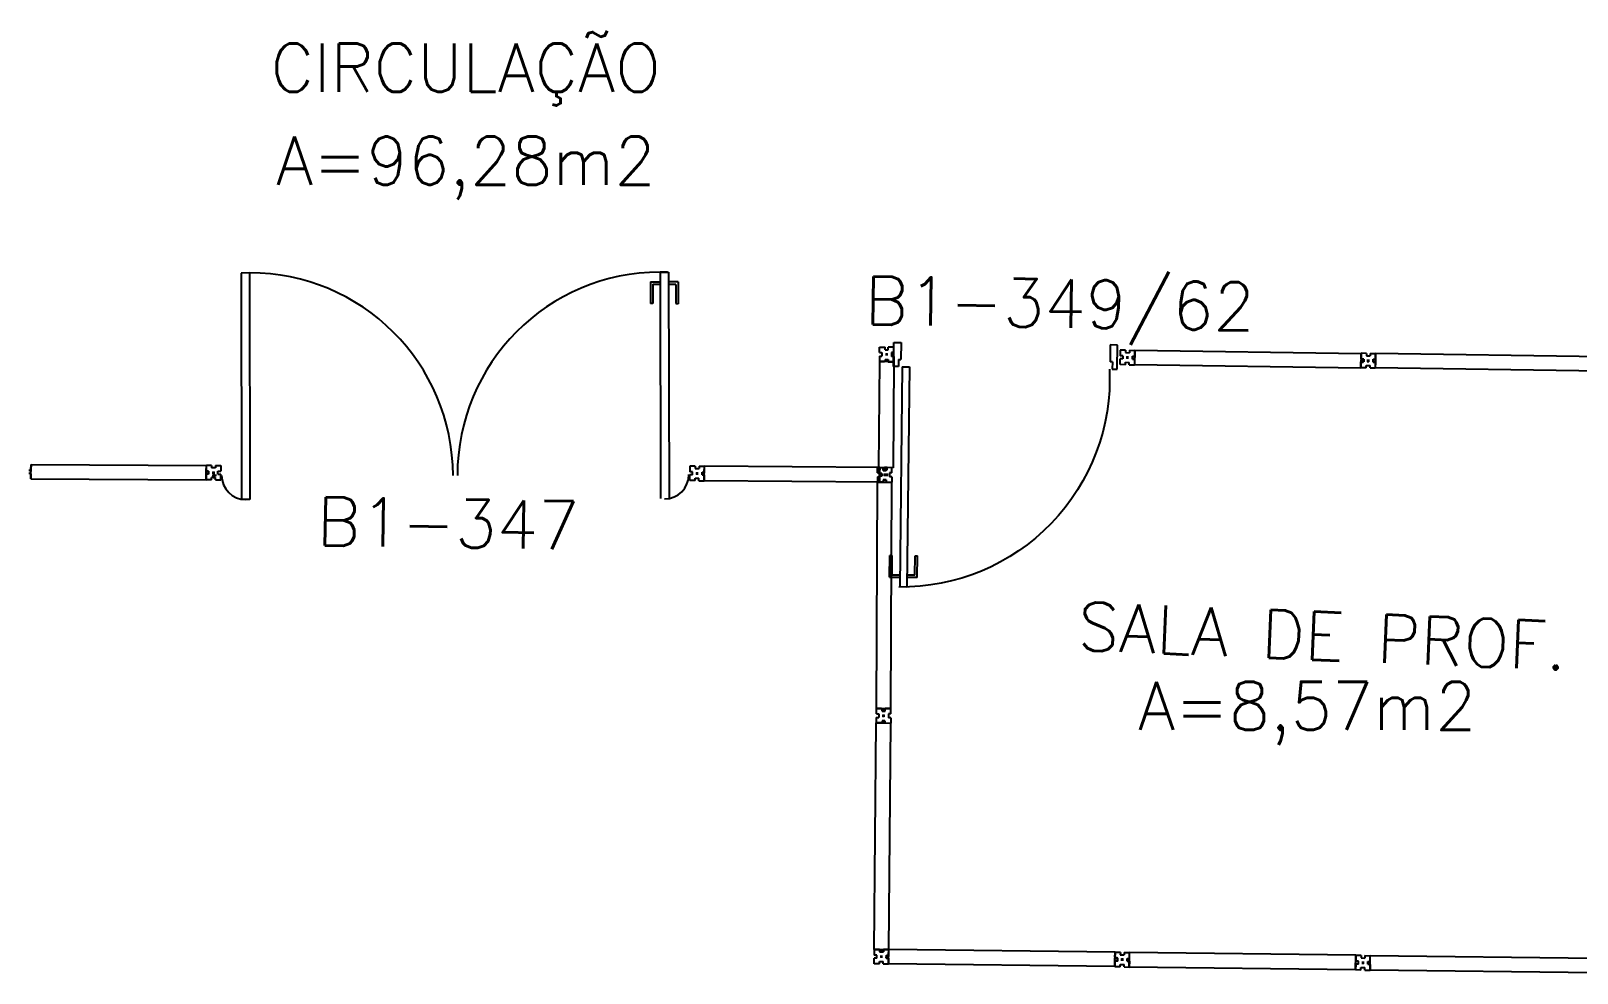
# Model space of a CAD drawing. Extents: x 26 to 324, y 73 to 188.
# Drawn here: x 180.24 to 186.66, y 167.13 to 171.04 of the extents above; entities that cross this region are included whole.
import ezdxf

# ---------------------------------------------------------------- set-up
doc = ezdxf.new("R2010")
doc.units = 0
doc.header["$LTSCALE"] = 0.01
doc.header["$MEASUREMENT"] = 0
doc.layers.get('0').update_dxf_attribs({"linetype": 'CONTINUOUS'})
for name, color, linetype in [('DIV', 2, 'CONTINUOUS'), ('TEXTO', 2, 'CONTINUOUS'), ('TEXTO-ENDEREÇO', 2, 'CONTINUOUS'), ('ÁREA', 2, 'CONTINUOUS')]:
    doc.layers.add(name, color=color, linetype=linetype)
doc.styles.add('UNB-100', font='simplex.shx', dxfattribs={"height": 0.2})
doc.styles.add('UNB-100-1', font='simplex.shx', dxfattribs={"height": 0.2})

# ---------------------------------------------------------------- blocks, each defined once
blk = doc.blocks.new('DIVMT-SLC')
for p, q in [((-0.03, 0.03), (-0.03, 0.006)), ((-0.008, 0.03), (-0.03, 0.03)), ((-0.0185, 0.006), (-0.03, 0.006)), ((-0.0185, -0.006), (-0.0185, 0.006)), ((-0.008, 0.03), (-0.008, 0.02)), ((-0.008, 0.02), (0.008, 0.02)), ((-0.0051, 0), (0.0051, 0)), ((0.0051, 0), (-0.0051, 0)), ((-0.0051, 0), (0.0051, 0)), ((0, -0.0051), (0, 0.0051)), ((0, 0.0051), (0, -0.0051)), ((0.008, 0.03), (0.008, 0.02)), ((0.008, 0.03), (0.03, 0.03)), ((0.0205, 0.006), (0.03, 0.006)), ((0.0205, -0.006), (0.0205, 0.006)), ((0.0205, 0.006), (0.0205, -0.006)), ((0.0205, 0.006), (0.03, 0.006)), ((0.97, 0.03), (0.03, 0.03)), ((0.03, 0.006), (0.03, 0.03)), ((0.03, -0.03), (0.03, 0.03)), ((0.03, -0.005), (0.03, 0.005)), ((0.97, -0.03), (0.97, 0.03)), ((0.97, 0.03), (0.97, 0.009)), ((0.97, 0.009), (0.97, 0.027)), ((0.9795, 0.006), (0.97, 0.006)), ((0.97, -0.005), (0.97, 0.005)), ((0.9795, 0.006), (0.9795, -0.006)), ((1.0051, 0), (0.9949, 0)), ((1, 0.0051), (1, -0.0051)), ((-0.0185, -0.006), (-0.03, -0.006)), ((-0.03, -0.03), (-0.03, -0.006)), ((-0.008, -0.03), (-0.03, -0.03)), ((-0.008, -0.03), (-0.008, -0.02)), ((-0.008, -0.02), (0.008, -0.02)), ((0.008, -0.03), (0.008, -0.02)), ((0.008, -0.03), (0.03, -0.03)), ((0.0205, -0.006), (0.03, -0.006)), ((0.0205, -0.006), (0.03, -0.006)), ((0.03, -0.006), (0.03, -0.03)), ((0.97, -0.03), (0.03, -0.03)), ((0.9795, -0.006), (0.97, -0.006)), ((0.97, -0.009), (0.97, -0.027))]:
    blk.add_line(p, q)
blk = doc.blocks.new('PDV2E-SLC')
at = {"layer": 'DIV'}
for p, q in [((0.0654, 0.0505), (0.0654, 0.9647)), ((0.0954, 0.9647), (0.0654, 0.9647)), ((0.0954, 0.0505), (0.0954, 0.9647)), ((0.0494, 0.05), (0.0293, 0.05)), ((0.0293, 0.05), (0.0293, 0.0347)), ((0.0293, 0.035), (0.0293, -0.035)), ((0.0494, 0.0199), (0.0494, 0.05)), ((0.0494, 0.0199), (0.0593, 0.0199)), ((0.0593, -0.05), (0.0593, 0.0199)), ((0.0654, 0.0505), (0.0954, 0.0505)), ((0.9279, -0.05), (0.9279, 0.0199)), ((0.9378, 0.0199), (0.9279, 0.0199)), ((0.9378, 0.05), (0.9579, 0.05)), ((0.9378, 0.0199), (0.9378, 0.05)), ((0.9579, 0.05), (0.9579, 0.0347)), ((0.9579, 0.035), (0.9579, -0.035)), ((0.0293, -0.035), (0.0293, -0.05)), ((0.0293, -0.05), (0.0593, -0.05)), ((0.9579, -0.05), (0.9279, -0.05)), ((0.9579, -0.035), (0.9579, -0.05))]:
    blk.add_line(p, q, dxfattribs=at)
at = {"layer": 'DIV', "color": 1}
for p, q in [((0.0229, 0.9247), (0.0629, 0.9247)), ((0.0229, 0.9247), (0.0229, 0.8347)), ((0.0329, 0.9147), (0.0629, 0.9147)), ((0.0329, 0.9147), (0.0329, 0.8347)), ((0.1375, 0.9247), (0.0975, 0.9247)), ((0.1275, 0.9147), (0.0975, 0.9147)), ((0.1275, 0.9147), (0.1275, 0.8347)), ((0.1375, 0.9247), (0.1375, 0.8347)), ((0.0329, 0.8347), (0.023, 0.8347)), ((0.1275, 0.8347), (0.1374, 0.8347))]:
    blk.add_line(p, q, dxfattribs=at)
blk.add_arc((0.0622, 0.1001), 0.8651, 356.67855, 90, dxfattribs=at)
blk = doc.blocks.new('MDIVMT-SLC')
for p, q in [((-0.03, 0.03), (-0.03, 0.006)), ((-0.008, 0.03), (-0.03, 0.03)), ((-0.0185, 0.006), (-0.03, 0.006)), ((-0.0185, -0.006), (-0.0185, 0.006)), ((-0.008, 0.03), (-0.008, 0.02)), ((-0.008, 0.02), (0.008, 0.02)), ((-0.0051, 0), (0.0051, 0)), ((-0.0051, 0), (0.0051, 0)), ((0, -0.0051), (0, 0.0051)), ((0, -0.0051), (0, 0.0051)), ((0.008, 0.03), (0.008, 0.02)), ((0.008, 0.03), (0.03, 0.03)), ((0.0205, 0.006), (0.03, 0.006)), ((0.0205, -0.006), (0.0205, 0.006)), ((0.0205, 0.006), (0.03, 0.006)), ((0.0205, -0.006), (0.0205, 0.006)), ((0.03, 0.03), (0.03, -0.03)), ((0.03, 0.03), (0.47, 0.03)), ((0.03, 0.006), (0.03, 0.03)), ((0.03, 0.009), (0.03, 0.027)), ((0.03, 0.005), (0.03, -0.005)), ((0.47, 0.03), (0.47, -0.03)), ((0.4795, 0.006), (0.47, 0.006)), ((0.47, 0.005), (0.47, -0.005)), ((0.4795, -0.006), (0.4795, 0.006)), ((0.4949, 0), (0.5051, 0)), ((0.5051, 0), (0.4949, 0)), ((0.5, -0.0051), (0.5, 0.0051)), ((-0.0185, -0.006), (-0.03, -0.006)), ((-0.03, -0.03), (-0.03, -0.006)), ((-0.008, -0.03), (-0.03, -0.03)), ((-0.008, -0.03), (-0.008, -0.02)), ((-0.008, -0.02), (0.008, -0.02)), ((0.008, -0.03), (0.008, -0.02)), ((0.008, -0.03), (0.03, -0.03)), ((0.0205, -0.006), (0.03, -0.006)), ((0.0205, -0.006), (0.03, -0.006)), ((0.03, -0.006), (0.03, -0.03)), ((0.03, -0.03), (0.03, -0.009)), ((0.03, -0.009), (0.03, -0.027)), ((0.03, -0.03), (0.47, -0.03)), ((0.4795, -0.006), (0.47, -0.006))]:
    blk.add_line(p, q)
blk = doc.blocks.new('PDVDP-SLC')
for p, q in [((0.1125, 0.84), (0.1125, -0.1)), ((0.1475, 0.84), (0.1125, 0.84)), ((0.1475, 0.84), (0.1475, -0.1)), ((1.8533, 0.84), (1.8883, 0.84)), ((1.8533, 0.84), (1.8533, -0.1)), ((1.8883, 0.84), (1.8883, -0.1)), ((0.0089, 0), (-0.0089, 0)), ((0, -0.0125), (0, 0.0101)), ((0.1475, -0.1), (0.1125, -0.1))]:
    blk.add_line(p, q)
for centre, radius, start, end in [((0.1481, -0.0025), 0.8432, 0, 90), ((1.8527, -0.0025), 0.8432, 90, 180), ((0.1308, 0), 0.1008, 180, 270), ((1.8699, 0), 0.1008, 270, 0)]:
    blk.add_arc(centre, radius, start, end)

msp = doc.modelspace()

# ---------------------------------------------------------------- linework, layer by layer
at = {"layer": 'DIV'}
for p, q in [((182.882, 170.0345), (182.852, 170.0347)), ((182.8122, 169.995), (182.8114, 169.9051)), ((182.8122, 169.995), (182.8522, 169.9947)), ((182.8221, 169.985), (182.8214, 169.905)), ((182.8221, 169.985), (182.8521, 169.9847)), ((182.9172, 169.9842), (182.8871, 169.9844)), ((182.9272, 169.9941), (182.8872, 169.9944)), ((182.9172, 169.9842), (182.9165, 169.9042)), ((182.9272, 169.9941), (182.9265, 169.9041)), ((182.8214, 169.905), (182.8116, 169.905)), ((182.9165, 169.9042), (182.9264, 169.9041)), ((183.8219, 169.6631), (183.8226, 169.7231)), ((183.7871, 169.6935), (183.7973, 169.6933)), ((183.7973, 169.6933), (183.7871, 169.6935)), ((183.7923, 169.6985), (183.7922, 169.6883)), ((183.8128, 169.6992), (183.8127, 169.6872)), ((183.8127, 169.6872), (183.8222, 169.6871)), ((183.8128, 169.6992), (183.8223, 169.6991)), ((183.8222, 169.6881), (183.8223, 169.6981)), ((180.2295, 169.2006), (180.239, 169.2005)), ((180.2296, 169.2126), (180.2391, 169.2125)), ((180.2389, 169.1765), (180.2392, 169.2365)), ((180.239, 169.1975), (180.2389, 169.1795)), ((180.239, 169.2015), (180.2391, 169.2115)), ((180.2392, 169.2365), (180.2391, 169.2155)), ((180.2391, 169.2155), (180.2392, 169.2335)), ((180.2392, 169.2365), (180.9673, 169.2328)), ((180.967, 169.1728), (180.9673, 169.2328)), ((180.9671, 169.1968), (180.967, 169.1728)), ((180.9671, 169.1978), (180.9672, 169.2078)), ((180.9766, 169.1967), (180.9671, 169.1968)), ((180.9766, 169.1967), (180.9671, 169.1968)), ((180.9672, 169.2088), (180.9673, 169.2328)), ((180.9767, 169.2087), (180.9672, 169.2088)), ((180.9767, 169.2087), (180.9672, 169.2088)), ((180.9893, 169.2326), (180.9673, 169.2328)), ((180.9767, 169.2087), (180.9766, 169.1967)), ((180.9766, 169.1967), (180.9767, 169.2087)), ((180.9893, 169.2326), (180.9893, 169.2226)), ((181.0053, 169.2225), (180.9893, 169.2226)), ((181.0023, 169.2026), (180.9921, 169.2026)), ((180.9921, 169.2026), (181.0023, 169.2026)), ((181.0023, 169.2026), (180.9921, 169.2026)), ((180.9972, 169.2077), (180.9971, 169.1975)), ((180.9971, 169.1975), (180.9972, 169.2077)), ((181.0053, 169.2325), (181.0273, 169.2324)), ((181.0053, 169.2325), (181.0053, 169.2225)), ((181.0156, 169.1965), (181.0157, 169.2085)), ((181.0156, 169.1965), (181.0271, 169.1964)), ((181.0157, 169.2085), (181.0272, 169.2084)), ((181.027, 169.1724), (181.0271, 169.1964)), ((181.0273, 169.2324), (181.0272, 169.2084)), ((182.975, 169.1696), (182.9752, 169.1936)), ((182.9867, 169.1935), (182.9752, 169.1936)), ((182.9755, 169.2296), (182.9753, 169.2056)), ((182.9868, 169.2055), (182.9753, 169.2056)), ((182.9975, 169.2294), (182.9755, 169.2296)), ((182.9867, 169.1935), (182.9868, 169.2055)), ((182.9975, 169.2294), (182.9974, 169.2194)), ((182.9974, 169.2194), (183.0134, 169.2193)), ((183.0002, 169.1994), (183.0104, 169.1993)), ((183.0104, 169.1993), (183.0002, 169.1994)), ((183.0002, 169.1994), (183.0104, 169.1993)), ((183.0052, 169.1942), (183.0053, 169.2044)), ((183.0053, 169.2044), (183.0052, 169.1942)), ((183.0135, 169.2293), (183.0134, 169.2193)), ((183.0135, 169.2293), (183.0355, 169.2291)), ((183.0257, 169.1932), (183.0258, 169.2052)), ((183.0258, 169.2052), (183.0257, 169.1932)), ((183.0257, 169.1932), (183.0352, 169.1931)), ((183.0257, 169.1932), (183.0352, 169.1931)), ((183.0258, 169.2052), (183.0353, 169.2051)), ((183.0258, 169.2052), (183.0353, 169.2051)), ((183.035, 169.1691), (183.0355, 169.2291)), ((183.0352, 169.1931), (183.035, 169.1691)), ((183.0352, 169.1941), (183.0353, 169.2041)), ((183.0353, 169.2051), (183.0355, 169.2291)), ((183.7636, 169.2236), (183.0355, 169.2291)), ((183.7631, 169.1636), (183.7636, 169.2236)), ((183.7633, 169.1886), (183.7634, 169.1986)), ((183.7636, 169.2236), (183.7634, 169.2026)), ((183.7634, 169.2026), (183.7635, 169.2206)), ((183.7729, 169.1995), (183.7634, 169.1996)), ((183.7729, 169.1995), (183.7728, 169.1875)), ((183.7985, 169.1934), (183.7883, 169.1934)), ((183.7934, 169.1985), (183.7933, 169.1883)), ((180.2389, 169.1765), (180.967, 169.1728)), ((180.989, 169.1726), (180.967, 169.1728)), ((181.005, 169.1825), (180.989, 169.1826)), ((180.989, 169.1726), (180.989, 169.1826)), ((181.005, 169.1725), (181.005, 169.1825)), ((181.005, 169.1725), (181.027, 169.1724)), ((182.997, 169.1694), (182.975, 169.1696)), ((182.997, 169.1694), (182.9971, 169.1794)), ((182.9971, 169.1794), (183.0131, 169.1793)), ((183.013, 169.1693), (183.0131, 169.1793)), ((183.013, 169.1693), (183.035, 169.1691)), ((183.7631, 169.1636), (183.035, 169.1691)), ((183.7633, 169.1846), (183.7632, 169.1666)), ((183.7728, 169.1875), (183.7633, 169.1876))]:
    msp.add_line(p, q, dxfattribs=at)

# ---------------------------------------------------------------- block references
for name, p, rotation in [('PDVDP-SLC', (181.0004, 169.1912), 0.1079887442010903), ('MDIVMT-SLC', (183.7924, 169.6934), 269.5898970141404), ('DIVMT-SLC', (183.7844, 169.1934), 269.7226444215374), ('DIVMT-SLC', (183.7796, 168.1935), 269.4941667252365), ('DIVMT-SLC', (183.7707, 167.1935), 359.343476443629), ('DIVMT-SLC', (184.7706, 167.1807), 359.3120509878013), ('DIVMT-SLC', (185.7705, 167.1679), 359.2825813720499)]:
    msp.add_blockref(name, p, dxfattribs=dict(at, rotation=rotation))
at = {"layer": 'DIV', "xscale": -1}
for name, p, rotation in [('PDV2E-SLC', (183.7925, 169.6935), 179.3351124841402), ('DIVMT-SLC', (184.7924, 169.6807), 179.1321501058426), ('DIVMT-SLC', (185.7923, 169.6678), 179.1702060167558)]:
    msp.add_blockref(name, p, dxfattribs=dict(at, rotation=rotation))

# ---------------------------------------------------------------- texts
at = {"layer": 'TEXTO', "style": 'UNB-100'}
msp.add_text('CIRCULAÇÃO', height=0.2, dxfattribs=at).set_placement((181.2342, 170.7839))
msp.add_text('SALA DE PROF.', height=0.2, rotation=357.65207, dxfattribs=at).set_placement((184.5835, 168.466))
at = {"layer": 'TEXTO-ENDEREÇO', "style": 'UNB-100-1'}
for s, p in [('B1-349/62', (183.7004, 169.818)), ('B1-347', (181.4257, 168.9012))]:
    msp.add_text(s, height=0.2, rotation=359.07102, dxfattribs=at).set_placement(p)
at = {"layer": 'ÁREA', "style": 'UNB-100'}
for s, p in [('A=96,28m2', (181.2565, 170.3975)), ('A=8,57m2', (184.8364, 168.1344))]:
    msp.add_text(s, height=0.2, dxfattribs=at).set_placement(p)

doc.saveas('drawing.dxf')
